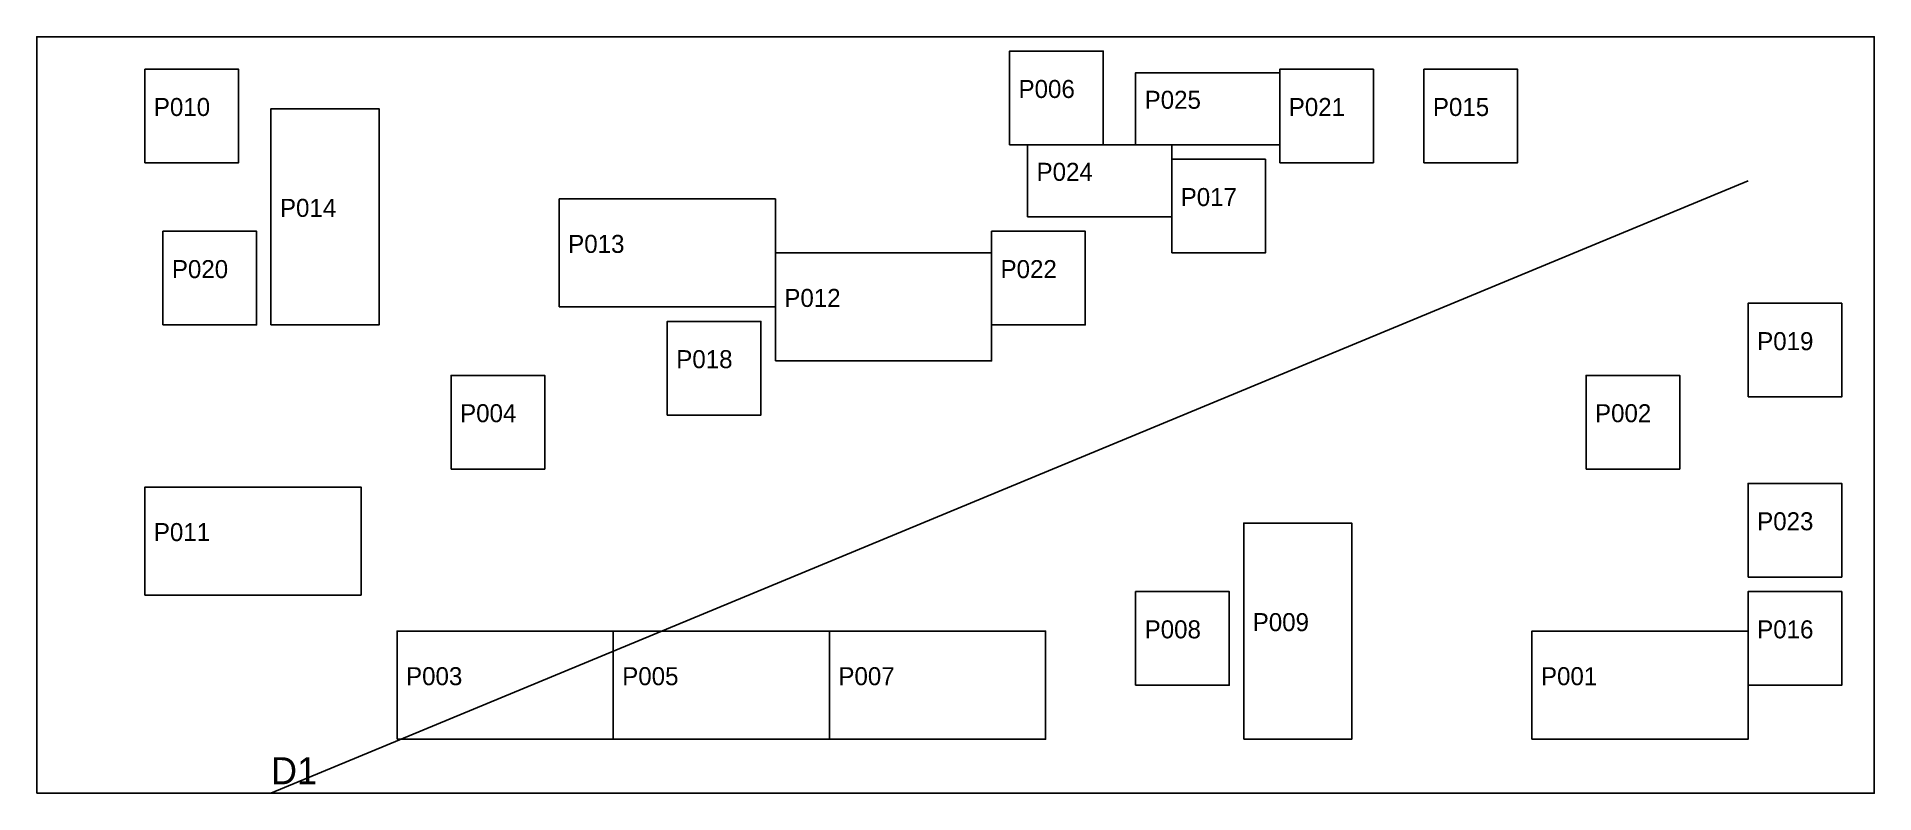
# Model space of a CAD drawing. Extents: x 0 to 10200, y 0 to 4200.
import ezdxf

# ---------------------------------------------------------------- set-up
doc = ezdxf.new("R2010")
doc.units = 0
for name, color, linetype in [('CHAIRS', 2, 'CONTINUOUS'), ('DESKS', 3, 'CONTINUOUS'), ('DOORS', 1, 'CONTINUOUS'), ('EGRESS', 4, 'CONTINUOUS'), ('STORAGE', 6, 'CONTINUOUS'), ('WALLS', 7, 'CONTINUOUS')]:
    doc.layers.add(name, color=color, linetype=linetype)

msp = doc.modelspace()

# ---------------------------------------------------------------- linework, layer by layer
at = {"layer": 'CHAIRS'}
for points in [[(5400, 3600), (5920, 3600), (5920, 4120), (5400, 4120)], [(600, 3500), (1120, 3500), (1120, 4020), (600, 4020)], [(6900, 3500), (7420, 3500), (7420, 4020), (6900, 4020)], [(7700, 3500), (8220, 3500), (8220, 4020), (7700, 4020)], [(6300, 3000), (6820, 3000), (6820, 3520), (6300, 3520)], [(700, 2600), (1220, 2600), (1220, 3120), (700, 3120)], [(5300, 2600), (5820, 2600), (5820, 3120), (5300, 3120)], [(9500, 2200), (10020, 2200), (10020, 2720), (9500, 2720)], [(3500, 2100), (4020, 2100), (4020, 2620), (3500, 2620)], [(2300, 1800), (2820, 1800), (2820, 2320), (2300, 2320)], [(8600, 1800), (9120, 1800), (9120, 2320), (8600, 2320)], [(9500, 1200), (10020, 1200), (10020, 1720), (9500, 1720)], [(6100, 600), (6620, 600), (6620, 1120), (6100, 1120)], [(9500, 600), (10020, 600), (10020, 1120), (9500, 1120)]]:
    msp.add_lwpolyline(points, close=True, dxfattribs=at)
at = {"layer": 'DESKS'}
for points in [[(1300, 2600), (1900, 2600), (1900, 3800), (1300, 3800)], [(2900, 2700), (4100, 2700), (4100, 3300), (2900, 3300)], [(4100, 2400), (5300, 2400), (5300, 3000), (4100, 3000)], [(600, 1100), (1800, 1100), (1800, 1700), (600, 1700)], [(6700, 300), (7300, 300), (7300, 1500), (6700, 1500)], [(2000, 300), (3200, 300), (3200, 900), (2000, 900)], [(3200, 300), (4400, 300), (4400, 900), (3200, 900)], [(4400, 300), (5600, 300), (5600, 900), (4400, 900)], [(8300, 300), (9500, 300), (9500, 900), (8300, 900)]]:
    msp.add_lwpolyline(points, close=True, dxfattribs=at)
at = {"layer": 'DOORS'}
msp.add_line((800, 0), (1800, 0), dxfattribs=at)
at = {"layer": 'EGRESS'}
msp.add_line((1300, 0), (9500, 3400), dxfattribs=at)
at = {"layer": 'STORAGE'}
for points in [[(6100, 3600), (6900, 3600), (6900, 4000), (6100, 4000)], [(5500, 3200), (6300, 3200), (6300, 3600), (5500, 3600)]]:
    msp.add_lwpolyline(points, close=True, dxfattribs=at)
at = {"layer": 'WALLS'}
msp.add_lwpolyline([(0, 0), (10200, 0), (10200, 4200), (0, 4200)], close=True, dxfattribs=at)

# ---------------------------------------------------------------- texts
at = {"layer": 'CHAIRS'}
for s, p in [('P006', (5450, 3860)), ('P010', (650, 3760)), ('P021', (6950, 3760)), ('P015', (7750, 3760)), ('P017', (6350, 3260)), ('P020', (750, 2860)), ('P022', (5350, 2860)), ('P019', (9550, 2460)), ('P018', (3550, 2360)), ('P004', (2350, 2060)), ('P002', (8650, 2060)), ('P023', (9550, 1460)), ('P008', (6150, 860)), ('P016', (9550, 860))]:
    msp.add_text(s, height=100, dxfattribs=at).set_placement(p)
at = {"layer": 'DESKS'}
for s, p in [('P014', (1350, 3200)), ('P013', (2950, 3000)), ('P012', (4150, 2700)), ('P011', (650, 1400)), ('P009', (6750, 900)), ('P003', (2050, 600)), ('P005', (3250, 600)), ('P007', (4450, 600)), ('P001', (8350, 600))]:
    msp.add_text(s, height=100, dxfattribs=at).set_placement(p)
at = {"layer": 'DOORS'}
msp.add_text('D1', height=150, dxfattribs=at).set_placement((1300, 50))
at = {"layer": 'STORAGE'}
for s, p in [('P025', (6150, 3800)), ('P024', (5550, 3400))]:
    msp.add_text(s, height=100, dxfattribs=at).set_placement(p)

doc.saveas('drawing.dxf')
